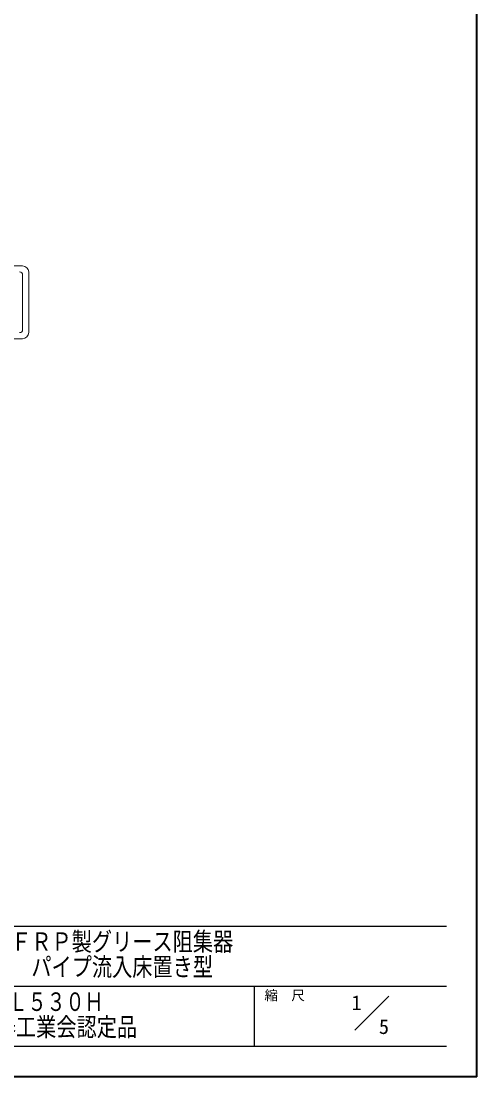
# Model space of a CAD drawing. Units: millimetres at full size, sheet at 1:5; details may follow other scales. Extents: x -1060 to 965, y -710 to 695.
# Drawn here: x 626 to 965, y -710 to 74 of the extents above; entities that cross this region are included whole.
import ezdxf
from ezdxf.enums import TextEntityAlignment as Align

# ---------------------------------------------------------------- set-up
doc = ezdxf.new("R2010")
doc.units = ezdxf.units.MM
doc.header["$LTSCALE"] = 5
doc.layers.add('0-0____1', color=7, linetype='Continuous', lineweight=18)
doc.styles.add('ＭＳ ゴシック', font='')
doc.styles.get('ＭＳ ゴシック').set_extended_font_data('MS Gothic')

msp = doc.modelspace()

# ---------------------------------------------------------------- linework, layer by layer
at = {"layer": '0-0____1', "color": 1, "lineweight": 40}
for q in [(965.048, 695.289), (-1059.952, -709.711)]:
    msp.add_line((965.048, -709.711), q, dxfattribs=at)
at = {"layer": '0-0____1'}
for p, q in [((232.548, -107.711), (627.548, -107.711)), ((627.548, -154.961), (627.548, -114.461)), ((632.048, -157.211), (632.048, -112.211)), ((627.548, -161.711), (602.048, -161.711)), ((874.437, -674.965), (899.691, -649.711))]:
    msp.add_line(p, q, dxfattribs=at)
at = {"layer": '0-0____1', "color": 6, "lineweight": 25}
for p, q in [((-47.452, -597.926), (942.548, -597.926)), ((942.548, -642.568), (326.477, -642.568)), ((799.691, -687.211), (799.691, -642.568)), ((942.548, -687.211), (-47.452, -687.211))]:
    msp.add_line(p, q, dxfattribs=at)
at = {"layer": '0-0____1'}
for centre, radius, start, end in [((627.548, -112.211), 4.5, 0, 90), ((625.298, -114.461), 2.25, 0, 90), ((625.298, -154.961), 2.25, 270, 0), ((627.548, -157.211), 4.5, 270, 0)]:
    msp.add_arc(centre, radius, start, end, dxfattribs=at)

# ---------------------------------------------------------------- texts
at = {"layer": '0-0____1', "style": 'ＭＳ ゴシック'}
for s, width, p in [('ＦＲＰ製グリース阻集器', 0.8, (618.977, -620.247)), ('パイプ流入床置き型', 0.8, (633.977, -638.997)), ('ＰＲ－Ｌ５３０Ｈ', 0.75, (575.048, -664.89)), ('日本阻集器工業会認定品', 0.8, (547.548, -683.64))]:
    msp.add_text(s, height=13.75, dxfattribs=dict(at, width=width)).set_placement(p, align=Align.BOTTOM_LEFT)
for s, height, p in [('縮\u3000尺', 7.331, (807.191, -655.068)), ('1', 11, (871.897, -663.473)), ('5', 11, (892.257, -681.163))]:
    msp.add_text(s, height=height, dxfattribs=at).set_placement(p, align=Align.BOTTOM_LEFT)

doc.saveas('drawing.dxf')
